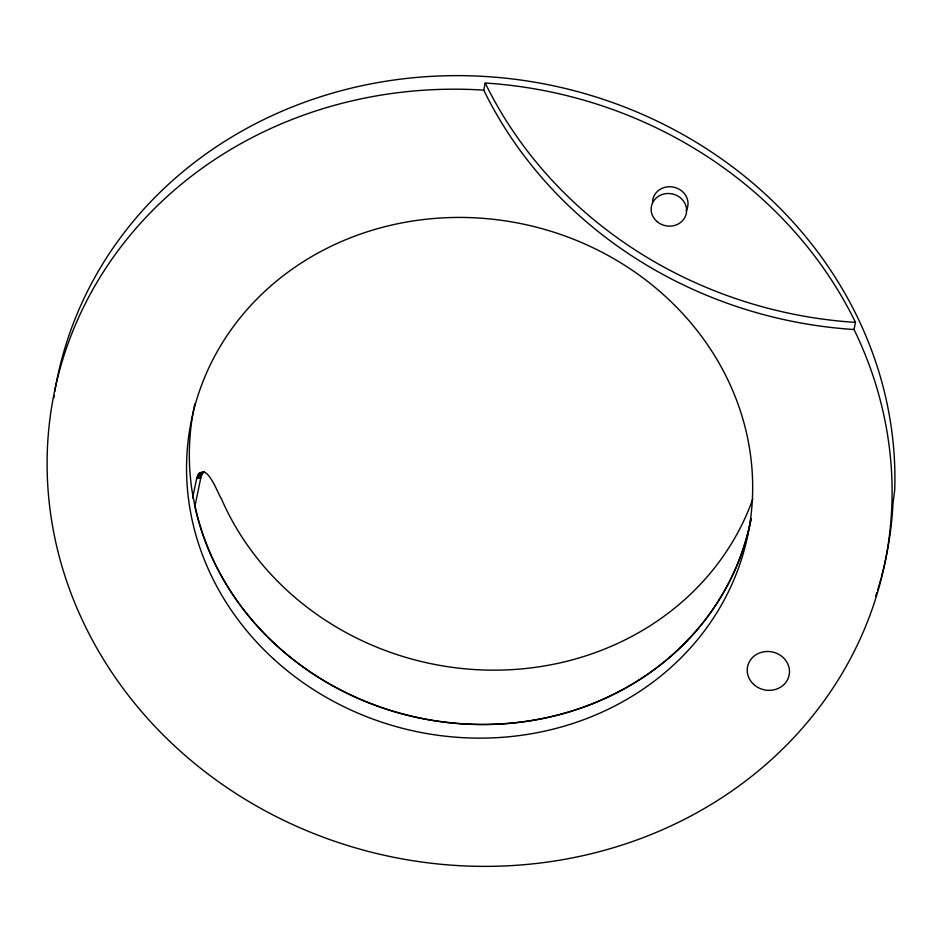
<?xml version="1.0" encoding="UTF-8"?>
<svg xmlns="http://www.w3.org/2000/svg" width="942" height="942" viewBox="0 0 942 942"><rect width="100%" height="100%" fill="white"/><g stroke="black" fill="none" stroke-linecap="round" stroke-linejoin="round"><path stroke-width="1.41" d="M192.592 498.13L196.643 478.56C205.368 457.529 217.343 492.772 221.452 498.883A283.872 259.132 11.7 0 0 493.796 670.162A283.872 259.132 11.7 0 0 752.776 499.048M751.057 518.406A283.872 259.132 11.7 0 1 477.629 724.374A283.872 259.132 11.7 0 1 195.748 509.316L194.994 505.901L200.787 477.912L202.083 473.92L203.825 472.236M483.741 90.149L485.212 83.026L491.006 83.426A423.959 386.997 11.7 0 1 853.063 317.466L855.489 322.388L854.017 329.5L854.677 330.842A423.959 386.997 11.7 0 1 583.416 855.56A423.959 386.997 11.7 0 1 50.209 510.87A423.959 386.997 11.7 0 1 482.163 90.032L483.741 90.149L486.178 95.06A423.959 386.997 11.7 0 0 848.224 329.099L854.017 329.5M199.045 473.178L204.508 472.201M198.468 473.732L202.612 473.096M197.938 474.556L202.083 473.92M197.455 475.639L201.6 475.003M197.031 476.97L201.164 476.334M196.643 478.56L200.787 477.912M199.68 472.872L201.27 473.167M855.489 322.388L849.696 321.987A423.959 386.997 11.7 0 1 487.65 87.936L485.212 83.026M53.718 398.195A423.959 386.997 11.7 0 1 54.118 395.522M54.766 391.519A423.959 386.997 11.7 0 1 510.729 78.763A423.959 386.997 11.7 0 1 894.723 489.852L892.957 503.735A423.959 386.997 11.7 0 1 881.406 577.022M751.057 519.325A284.048 259.297 11.7 0 1 475.651 724.492A284.048 259.297 11.7 0 1 194.97 506.655L191.991 490.441A284.048 259.297 11.7 0 1 194.853 403.8M652.547 202.083A17.804 16.25 11.7 0 1 674.543 187.352A17.804 16.25 11.7 0 1 686.165 210.855M881.053 578.329A423.959 386.997 11.7 0 1 877.661 590.01M876.849 592.589A423.959 386.997 11.7 0 1 875.601 596.451M273.875 659.223A284.048 259.297 11.7 0 0 744.569 548.762A284.048 259.297 11.7 0 0 390.353 225.362A284.048 259.297 11.7 0 0 273.875 659.223M656.986 221.523A17.804 16.25 11.7 0 0 686.235 213.822A17.804 16.25 11.7 0 0 663.427 194.123A17.804 16.25 11.7 0 0 656.986 221.523M753.741 684.445A21.195 19.346 11.7 0 0 788.878 676.226A21.195 19.346 11.7 0 0 762.455 652.064A21.195 19.346 11.7 0 0 753.741 684.445"/></g></svg>
